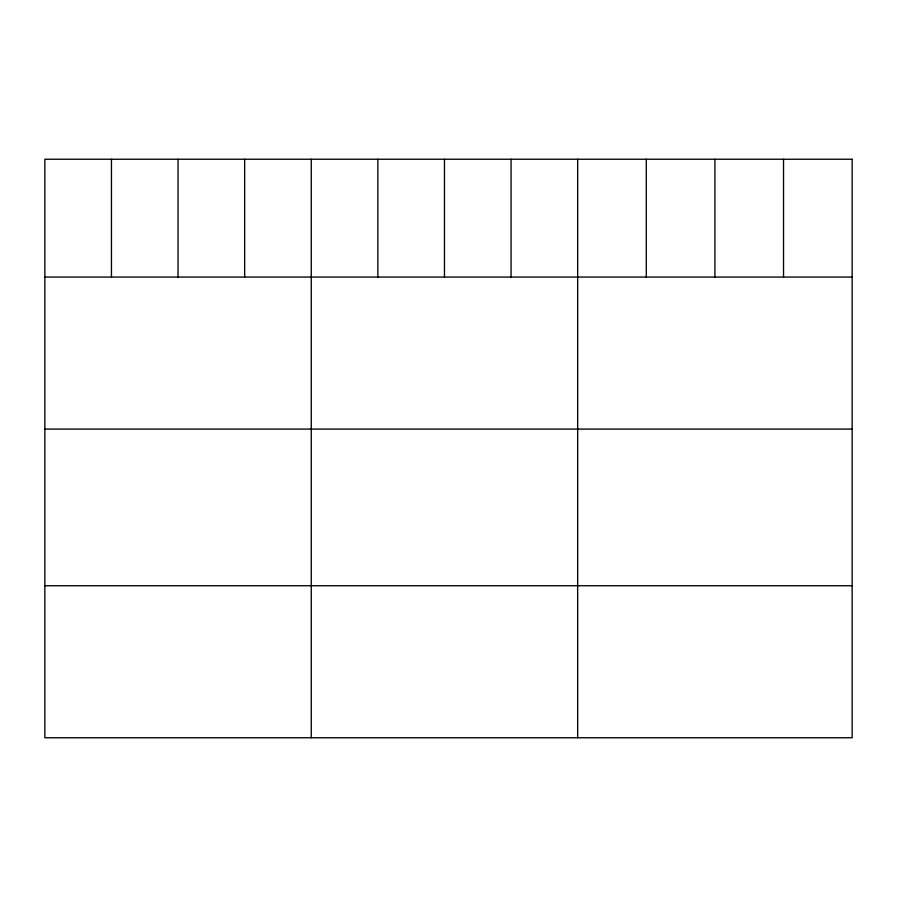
<?xml version="1.0" encoding="UTF-8"?>
<svg xmlns="http://www.w3.org/2000/svg" width="897" height="897" viewBox="0 0 897 897"><rect width="100%" height="100%" fill="white"/><g stroke="black" fill="none" stroke-linecap="round" stroke-linejoin="round"><path stroke-width="1.35" d="M44.85 277.061L852.15 277.061M44.85 429.091L852.15 429.091M44.85 585.73L852.15 585.73M783.529 159.24L783.529 277.061M714.909 159.24L714.909 277.061M646.288 159.24L646.288 277.061M577.668 159.24L577.668 737.76M511.066 159.24L511.066 277.061M444.464 159.24L444.464 277.061M377.861 159.24L377.861 277.061M311.259 159.24L311.259 737.76M244.657 159.24L244.657 277.061M178.055 159.24L178.055 277.061M111.452 159.24L111.452 277.061M852.15 159.24L44.85 159.24L44.85 737.76L852.15 737.76L852.15 159.24"/></g></svg>
